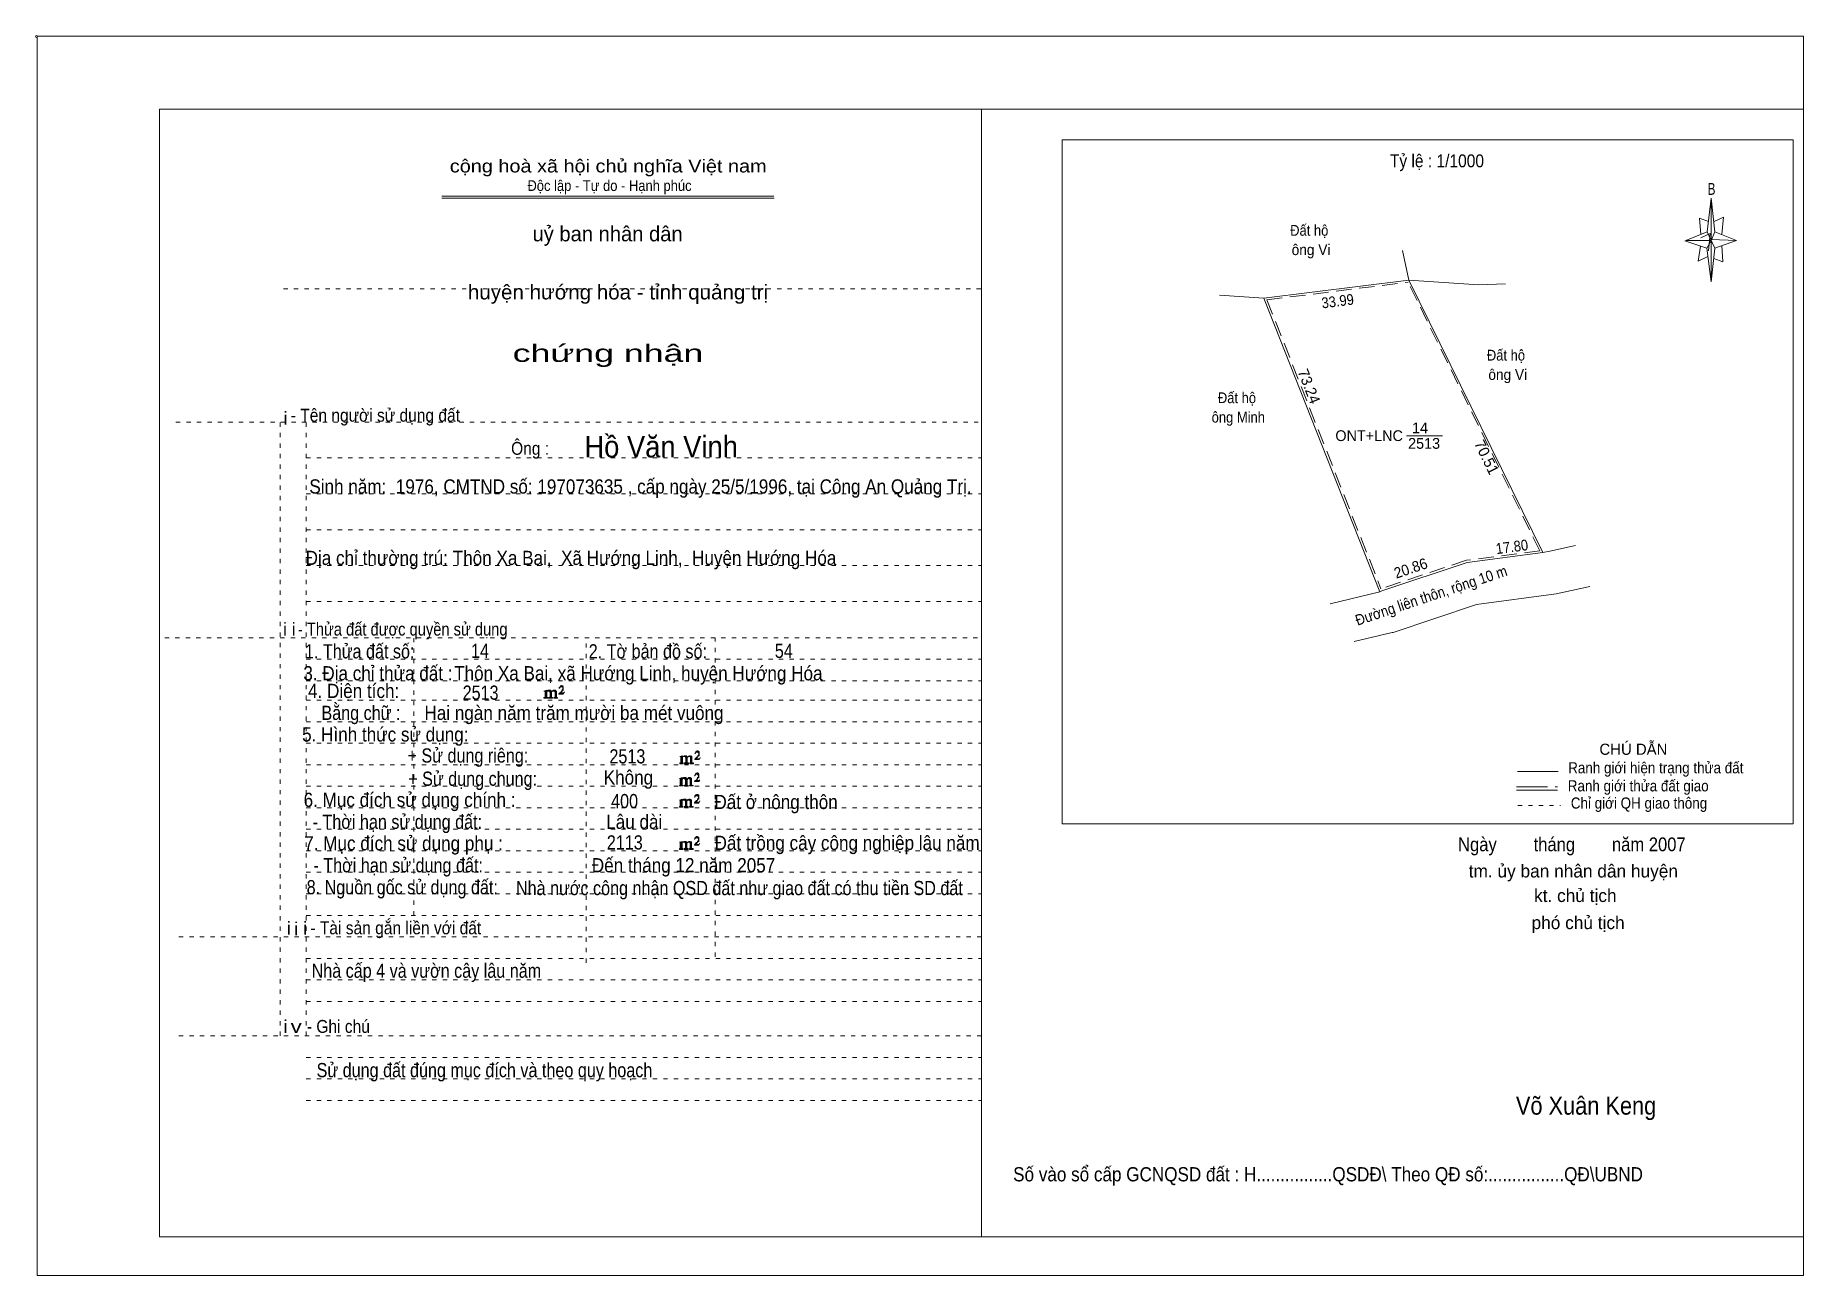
# Model space of a CAD drawing. Header units: centimetres. Extents: x -1.6 to 39.5, y -3.3 to 25.5.
import ezdxf
from ezdxf.enums import TextEntityAlignment as Align

# ---------------------------------------------------------------- set-up
doc = ezdxf.new("R2010")
doc.units = ezdxf.units.CM
doc.header["$LTSCALE"] = 0.12
for name, pattern in [('DOTTED', [1.5, 0.3, -1.2]), ('LONG_DASHED', [7.5, 6, -1.5]), ('MEDIUM_DASHED', [4.5, 3, -1.5])]:
    doc.linetypes.add(name, pattern=pattern)
for name, color, linetype, lineweight in [('1', 7, 'DOTTED', 13), ('10', 7, 'Continuous', 13), ('4', 7, 'Continuous', 13), ('5', 7, 'Continuous', 13), ('50', 7, 'Continuous', 13)]:
    doc.layers.add(name, color=color, linetype=linetype, lineweight=lineweight)

msp = doc.modelspace()

# ---------------------------------------------------------------- hatches: boundary and pattern name
at = {"layer": '50'}
for points in [[(10.27, 10.13), (10.27, 10.12), (10.27, 10.11), (10.25, 10.11), (10.24, 10.11), (10.24, 10.1), (10.33, 10.1), (10.33, 10.11), (10.32, 10.11), (10.31, 10.11), (10.31, 10.12), (10.31, 10.13), (10.31, 10.24), (10.31, 10.25), (10.32, 10.26), (10.34, 10.26), (10.35, 10.26), (10.36, 10.26), (10.37, 10.25), (10.39, 10.22), (10.39, 10.13), (10.37, 10.12), (10.37, 10.11), (10.36, 10.11), (10.35, 10.11), (10.35, 10.1), (10.44, 10.1), (10.44, 10.11), (10.43, 10.11), (10.42, 10.11), (10.42, 10.12), (10.42, 10.13), (10.42, 10.24), (10.44, 10.26), (10.45, 10.26), (10.46, 10.26), (10.49, 10.26), (10.49, 10.25), (10.5, 10.24), (10.5, 10.22), (10.5, 10.13), (10.5, 10.12), (10.49, 10.11), (10.49, 10.11), (10.47, 10.11), (10.47, 10.1), (10.56, 10.1), (10.56, 10.11), (10.55, 10.11), (10.54, 10.11), (10.53, 10.12), (10.53, 10.13), (10.53, 10.2), (10.53, 10.25), (10.53, 10.26), (10.52, 10.27), (10.5, 10.28), (10.47, 10.28), (10.46, 10.28), (10.44, 10.27), (10.41, 10.25), (10.41, 10.26), (10.4, 10.28), (10.39, 10.28), (10.37, 10.28), (10.35, 10.28), (10.34, 10.28), (10.32, 10.26), (10.31, 10.26), (10.31, 10.25), (10.31, 10.25), (10.31, 10.26), (10.31, 10.28), (10.24, 10.26), (10.24, 10.26), (10.25, 10.26), (10.27, 10.25), (10.27, 10.24), (10.27, 10.23)], [(10.69, 10.19), (10.72, 10.24), (10.72, 10.24), (10.71, 10.22), (10.69, 10.22), (10.68, 10.22), (10.63, 10.22), (10.66, 10.26), (10.67, 10.27), (10.69, 10.28), (10.69, 10.3), (10.69, 10.32), (10.69, 10.34), (10.69, 10.35), (10.69, 10.37), (10.68, 10.38), (10.67, 10.38), (10.66, 10.39), (10.65, 10.39), (10.63, 10.38), (10.63, 10.38), (10.62, 10.37), (10.61, 10.35), (10.59, 10.33), (10.61, 10.33), (10.61, 10.35), (10.62, 10.35), (10.63, 10.36), (10.65, 10.36), (10.66, 10.36), (10.67, 10.35), (10.68, 10.35), (10.68, 10.32), (10.68, 10.3), (10.66, 10.28), (10.66, 10.26), (10.65, 10.25), (10.59, 10.2), (10.59, 10.19)], [(13.42, 8.61), (13.42, 8.6), (13.42, 8.59), (13.41, 8.59), (13.4, 8.59), (13.4, 8.57), (13.48, 8.57), (13.48, 8.59), (13.47, 8.59), (13.46, 8.59), (13.46, 8.6), (13.46, 8.61), (13.46, 8.72), (13.46, 8.73), (13.47, 8.74), (13.5, 8.74), (13.51, 8.74), (13.52, 8.74), (13.53, 8.73), (13.54, 8.69), (13.54, 8.61), (13.53, 8.6), (13.53, 8.59), (13.52, 8.59), (13.51, 8.59), (13.51, 8.57), (13.6, 8.57), (13.6, 8.59), (13.58, 8.59), (13.57, 8.59), (13.57, 8.6), (13.57, 8.61), (13.57, 8.72), (13.6, 8.74), (13.61, 8.74), (13.62, 8.74), (13.64, 8.74), (13.64, 8.73), (13.65, 8.72), (13.65, 8.69), (13.65, 8.61), (13.65, 8.6), (13.64, 8.59), (13.64, 8.59), (13.63, 8.59), (13.63, 8.57), (13.72, 8.57), (13.72, 8.59), (13.7, 8.59), (13.69, 8.59), (13.68, 8.6), (13.68, 8.61), (13.68, 8.68), (13.68, 8.73), (13.68, 8.74), (13.67, 8.75), (13.65, 8.76), (13.63, 8.76), (13.62, 8.76), (13.6, 8.75), (13.56, 8.73), (13.56, 8.74), (13.55, 8.76), (13.54, 8.76), (13.53, 8.76), (13.51, 8.76), (13.5, 8.76), (13.47, 8.74), (13.46, 8.74), (13.46, 8.73), (13.46, 8.73), (13.46, 8.74), (13.46, 8.76), (13.4, 8.74), (13.4, 8.74), (13.41, 8.74), (13.42, 8.73), (13.42, 8.72), (13.42, 8.71)], [(13.85, 8.67), (13.87, 8.72), (13.87, 8.72), (13.86, 8.69), (13.85, 8.69), (13.84, 8.69), (13.78, 8.69), (13.82, 8.74), (13.83, 8.75), (13.85, 8.76), (13.85, 8.78), (13.85, 8.79), (13.85, 8.82), (13.85, 8.83), (13.85, 8.85), (13.84, 8.86), (13.83, 8.86), (13.82, 8.87), (13.8, 8.87), (13.78, 8.86), (13.78, 8.86), (13.77, 8.85), (13.76, 8.83), (13.75, 8.81), (13.76, 8.81), (13.76, 8.83), (13.77, 8.83), (13.78, 8.84), (13.8, 8.84), (13.82, 8.84), (13.83, 8.83), (13.84, 8.83), (13.84, 8.79), (13.84, 8.78), (13.82, 8.76), (13.82, 8.74), (13.8, 8.73), (13.75, 8.68), (13.75, 8.67)], [(13.41, 8.09), (13.41, 8.08), (13.41, 8.07), (13.4, 8.07), (13.39, 8.07), (13.39, 8.06), (13.48, 8.06), (13.48, 8.07), (13.47, 8.07), (13.45, 8.07), (13.45, 8.08), (13.45, 8.09), (13.45, 8.2), (13.45, 8.21), (13.47, 8.23), (13.49, 8.23), (13.5, 8.23), (13.51, 8.23), (13.52, 8.21), (13.53, 8.18), (13.53, 8.09), (13.52, 8.08), (13.52, 8.07), (13.51, 8.07), (13.5, 8.07), (13.5, 8.06), (13.59, 8.06), (13.59, 8.07), (13.58, 8.07), (13.57, 8.07), (13.57, 8.08), (13.57, 8.09), (13.57, 8.2), (13.59, 8.23), (13.6, 8.23), (13.61, 8.23), (13.63, 8.23), (13.63, 8.21), (13.64, 8.2), (13.64, 8.18), (13.64, 8.09), (13.64, 8.08), (13.63, 8.07), (13.63, 8.07), (13.62, 8.07), (13.62, 8.06), (13.71, 8.06), (13.71, 8.07), (13.7, 8.07), (13.69, 8.07), (13.67, 8.08), (13.67, 8.09), (13.67, 8.17), (13.67, 8.21), (13.67, 8.23), (13.66, 8.24), (13.64, 8.25), (13.62, 8.25), (13.61, 8.25), (13.59, 8.24), (13.55, 8.21), (13.55, 8.23), (13.54, 8.25), (13.53, 8.25), (13.52, 8.25), (13.5, 8.25), (13.49, 8.25), (13.47, 8.23), (13.45, 8.23), (13.45, 8.21), (13.45, 8.21), (13.45, 8.23), (13.45, 8.25), (13.39, 8.23), (13.39, 8.23), (13.4, 8.23), (13.41, 8.21), (13.41, 8.2), (13.41, 8.19)], [(13.84, 8.16), (13.86, 8.2), (13.86, 8.2), (13.85, 8.18), (13.84, 8.18), (13.83, 8.18), (13.77, 8.18), (13.81, 8.23), (13.82, 8.24), (13.84, 8.25), (13.84, 8.27), (13.84, 8.28), (13.84, 8.3), (13.84, 8.31), (13.84, 8.34), (13.83, 8.35), (13.82, 8.35), (13.81, 8.36), (13.8, 8.36), (13.77, 8.35), (13.77, 8.35), (13.76, 8.34), (13.75, 8.31), (13.74, 8.29), (13.75, 8.29), (13.75, 8.31), (13.76, 8.31), (13.77, 8.33), (13.8, 8.33), (13.81, 8.33), (13.82, 8.31), (13.83, 8.31), (13.83, 8.28), (13.83, 8.27), (13.81, 8.25), (13.81, 8.23), (13.8, 8.21), (13.74, 8.17), (13.74, 8.16)], [(13.84, 7.66), (13.86, 7.71), (13.86, 7.71), (13.85, 7.68), (13.84, 7.68), (13.83, 7.68), (13.77, 7.68), (13.81, 7.73), (13.82, 7.74), (13.84, 7.75), (13.84, 7.77), (13.84, 7.78), (13.84, 7.81), (13.84, 7.82), (13.84, 7.84), (13.83, 7.85), (13.82, 7.85), (13.81, 7.86), (13.79, 7.86), (13.77, 7.85), (13.77, 7.85), (13.76, 7.84), (13.75, 7.82), (13.74, 7.8), (13.75, 7.8), (13.75, 7.82), (13.76, 7.82), (13.77, 7.83), (13.79, 7.83), (13.81, 7.83), (13.82, 7.82), (13.83, 7.82), (13.83, 7.78), (13.83, 7.77), (13.81, 7.75), (13.81, 7.73), (13.79, 7.72), (13.74, 7.67), (13.74, 7.66)], [(13.41, 7.6), (13.41, 7.59), (13.41, 7.58), (13.4, 7.58), (13.39, 7.58), (13.39, 7.56), (13.47, 7.56), (13.47, 7.58), (13.46, 7.58), (13.45, 7.58), (13.45, 7.59), (13.45, 7.6), (13.45, 7.71), (13.45, 7.72), (13.46, 7.73), (13.49, 7.73), (13.5, 7.73), (13.51, 7.73), (13.52, 7.72), (13.53, 7.68), (13.53, 7.6), (13.52, 7.59), (13.52, 7.58), (13.51, 7.58), (13.5, 7.58), (13.5, 7.56), (13.59, 7.56), (13.59, 7.58), (13.57, 7.58), (13.56, 7.58), (13.56, 7.59), (13.56, 7.6), (13.56, 7.71), (13.59, 7.73), (13.6, 7.73), (13.61, 7.73), (13.63, 7.73), (13.63, 7.72), (13.64, 7.71), (13.64, 7.68), (13.64, 7.6), (13.64, 7.59), (13.63, 7.58), (13.63, 7.58), (13.62, 7.58), (13.62, 7.56), (13.71, 7.56), (13.71, 7.58), (13.69, 7.58), (13.68, 7.58), (13.67, 7.59), (13.67, 7.6), (13.67, 7.67), (13.67, 7.72), (13.67, 7.73), (13.66, 7.74), (13.64, 7.75), (13.62, 7.75), (13.61, 7.75), (13.59, 7.74), (13.55, 7.72), (13.55, 7.73), (13.54, 7.75), (13.53, 7.75), (13.52, 7.75), (13.5, 7.75), (13.49, 7.75), (13.46, 7.73), (13.45, 7.73), (13.45, 7.72), (13.45, 7.72), (13.45, 7.73), (13.45, 7.75), (13.39, 7.73), (13.39, 7.73), (13.4, 7.73), (13.41, 7.72), (13.41, 7.71), (13.41, 7.7)], [(13.41, 6.62), (13.41, 6.61), (13.41, 6.6), (13.4, 6.6), (13.39, 6.6), (13.39, 6.58), (13.47, 6.58), (13.47, 6.6), (13.46, 6.6), (13.45, 6.6), (13.45, 6.61), (13.45, 6.62), (13.45, 6.73), (13.45, 6.74), (13.46, 6.75), (13.49, 6.75), (13.5, 6.75), (13.51, 6.75), (13.52, 6.74), (13.53, 6.7), (13.53, 6.62), (13.52, 6.61), (13.52, 6.6), (13.51, 6.6), (13.5, 6.6), (13.5, 6.58), (13.59, 6.58), (13.59, 6.6), (13.57, 6.6), (13.56, 6.6), (13.56, 6.61), (13.56, 6.62), (13.56, 6.73), (13.59, 6.75), (13.6, 6.75), (13.61, 6.75), (13.63, 6.75), (13.63, 6.74), (13.64, 6.73), (13.64, 6.7), (13.64, 6.62), (13.64, 6.61), (13.63, 6.6), (13.63, 6.6), (13.62, 6.6), (13.62, 6.58), (13.71, 6.58), (13.71, 6.6), (13.69, 6.6), (13.68, 6.6), (13.67, 6.61), (13.67, 6.62), (13.67, 6.69), (13.67, 6.74), (13.67, 6.75), (13.66, 6.76), (13.64, 6.77), (13.62, 6.77), (13.61, 6.77), (13.59, 6.76), (13.55, 6.74), (13.55, 6.75), (13.54, 6.77), (13.53, 6.77), (13.52, 6.77), (13.5, 6.77), (13.49, 6.77), (13.46, 6.75), (13.45, 6.75), (13.45, 6.74), (13.45, 6.74), (13.45, 6.75), (13.45, 6.77), (13.39, 6.75), (13.39, 6.75), (13.4, 6.75), (13.41, 6.74), (13.41, 6.73), (13.41, 6.72)], [(13.84, 6.68), (13.86, 6.73), (13.86, 6.73), (13.85, 6.7), (13.84, 6.7), (13.83, 6.7), (13.77, 6.7), (13.81, 6.75), (13.82, 6.76), (13.84, 6.77), (13.84, 6.79), (13.84, 6.8), (13.84, 6.83), (13.84, 6.84), (13.84, 6.86), (13.83, 6.87), (13.82, 6.87), (13.81, 6.88), (13.79, 6.88), (13.77, 6.87), (13.77, 6.87), (13.76, 6.86), (13.75, 6.84), (13.74, 6.82), (13.75, 6.82), (13.75, 6.84), (13.76, 6.84), (13.77, 6.85), (13.79, 6.85), (13.81, 6.85), (13.82, 6.84), (13.83, 6.84), (13.83, 6.8), (13.83, 6.79), (13.81, 6.77), (13.81, 6.75), (13.79, 6.74), (13.74, 6.69), (13.74, 6.68)]]:
    msp.add_hatch(color=256, dxfattribs=at).paths.add_polyline_path(points)

# ---------------------------------------------------------------- linework, layer by layer
at = {"layer": '1', "linetype": 'Continuous'}
for p, q in [((1.31, -2.42), (1.31, 23.78)), ((1.31, 23.78), (39.51, 23.78)), ((20.41, -2.42), (20.41, 23.78)), ((39.51, -2.42), (39.51, 23.78)), ((7.87, 21.76), (15.58, 21.76)), ((7.87, 21.71), (15.59, 21.71)), ((37.26, 20.55), (36.75, 20.72)), ((1.31, -2.42), (39.51, -2.42))]:
    msp.add_line(p, q, dxfattribs=at)
at = {"layer": '1'}
for p, q in [((4.19, 19.61), (20.41, 19.61)), ((1.69, 16.51), (20.41, 16.51)), ((4.11, 2.25), (4.11, 16.51)), ((4.72, 2.25), (4.72, 16.51)), ((4.72, 15.68), (20.41, 15.68)), ((4.72, 14.84), (20.41, 14.84)), ((4.72, 14.01), (20.41, 14.01)), ((4.72, 13.18), (20.41, 13.18)), ((4.72, 12.34), (20.41, 12.34)), ((1.43, 11.5), (20.41, 11.5)), ((7.22, 5.05), (7.22, 11.5)), ((11.22, 3.95), (11.22, 11.5)), ((14.22, 4.09), (14.22, 11.5)), ((4.72, 11), (20.41, 11)), ((4.72, 10.5), (20.41, 10.5)), ((4.72, 10.05), (20.41, 10.05)), ((4.72, 9.55), (20.41, 9.55)), ((4.72, 9.05), (20.41, 9.05)), ((4.72, 8.55), (20.41, 8.55)), ((4.72, 8.05), (20.41, 8.05)), ((4.72, 7.55), (20.41, 7.55)), ((4.72, 7.05), (20.41, 7.05)), ((4.72, 6.55), (20.41, 6.55)), ((4.72, 6.05), (20.41, 6.05)), ((4.72, 5.55), (20.41, 5.55)), ((4.72, 5.05), (20.41, 5.05)), ((1.76, 4.55), (20.41, 4.55)), ((4.72, 4.05), (20.41, 4.05)), ((4.72, 3.55), (20.41, 3.55)), ((4.72, 3.05), (20.41, 3.05)), ((1.76, 2.25), (20.41, 2.25)), ((4.72, 1.75), (20.41, 1.75)), ((4.72, 1.25), (20.41, 1.25)), ((4.72, 0.75), (20.41, 0.75))]:
    msp.add_line(p, q, dxfattribs=at)
at = {"layer": '1', "linetype": 'Continuous'}
msp.add_lwpolyline([(-1.53, -3.32), (39.51, -3.32), (39.51, 25.48), (-1.53, 25.48)], close=True, dxfattribs=at)
msp.add_lwpolyline([(37.27, 20.35), (37.06, 20.25), (37.11, 20.6)], dxfattribs=at)
at = {"layer": '10'}
for p, q in [((30.34, 19.81), (30.19, 20.5)), ((26.97, 19.39), (30.34, 19.81)), ((30.34, 19.81), (31.96, 19.7)), ((33.45, 13.48), (30.34, 19.81)), ((25.94, 19.46), (26.97, 19.39)), ((26.97, 19.39), (29.66, 12.57)), ((31.96, 19.7), (32.58, 19.72)), ((30.28, 16.19), (31.12, 16.19)), ((33.61, 13.51), (34.21, 13.64)), ((33.45, 13.48), (33.61, 13.51)), ((28.51, 12.29), (29.66, 12.57)), ((29.66, 12.57), (29.71, 12.59)), ((33.94, 12.56), (34.54, 12.69))]:
    msp.add_line(p, q, dxfattribs=at)
at = {"layer": '10', "linetype": 'MEDIUM_DASHED'}
for p, q in [((27.04, 19.35), (30.32, 19.76)), ((33.38, 13.52), (30.32, 19.76)), ((27.04, 19.35), (29.69, 12.64))]:
    msp.add_line(p, q, dxfattribs=at)
msp.add_lwpolyline([(33.38, 13.52), (31.68, 13.3), (29.69, 12.64)], dxfattribs=at)
at = {"layer": '10'}
for points in [[(33.45, 13.48), (31.69, 13.25), (29.71, 12.59)], [(33.94, 12.56), (33.76, 12.52), (31.91, 12.27), (29.97, 11.62)], [(29.07, 11.41), (29.95, 11.62), (29.97, 11.62)]]:
    msp.add_lwpolyline(points, dxfattribs=at)
at = {"layer": '4'}
for p, q in [((32.86, 8.39), (33.81, 8.39)), ((32.84, 7.96), (33.79, 7.96))]:
    msp.add_line(p, q, dxfattribs=at)
at = {"layer": '4', "linetype": 'LONG_DASHED'}
msp.add_line((32.84, 8.04), (33.79, 8.04), dxfattribs=at)
at = {"layer": '4', "linetype": 'DOTTED'}
msp.add_line((32.87, 7.6), (33.86, 7.6), dxfattribs=at)
at = {"layer": '4'}
msp.add_lwpolyline([(22.28, 23.07), (39.27, 23.07), (39.27, 7.18), (22.28, 7.18)], close=True, dxfattribs=at)
msp.add_circle((-1.55, 25.47), 0.025, dxfattribs=at)
at = {"layer": '5'}
for p, q in [((37.27, 20.93), (37.36, 21.71)), ((37.45, 20.55), (37.36, 19.77)), ((37.45, 20.93), (37.95, 20.73)), ((37.61, 20.61), (37.63, 20.23)), ((37.63, 20.23), (37.42, 20.31))]:
    msp.add_line(p, q, dxfattribs=at)
for points in [[(37.36, 21.71), (37.45, 20.93), (37.36, 20.73)], [(37.36, 20.73), (36.77, 20.73), (37.27, 20.93), (37.45, 20.55), (37.95, 20.73), (37.36, 20.75)], [(37.36, 20.73), (37.36, 19.77), (37.26, 20.55)]]:
    msp.add_lwpolyline(points, close=True, dxfattribs=at)
for points in [[(37.3, 21.17), (37.09, 21.25), (37.12, 20.87)], [(37.43, 21.17), (37.65, 21.27), (37.61, 20.87)], [(37.36, 20.73), (37.27, 20.93), (36.77, 20.73)], [(37.12, 20.79), (37.34, 20.89), (37.3, 20.49)], [(37.36, 20.73), (37.45, 20.55), (37.95, 20.73)]]:
    msp.add_lwpolyline(points, dxfattribs=at)
at = {"layer": '50'}
for points in [[(10.27, 10.13), (10.27, 10.12), (10.27, 10.11), (10.25, 10.11), (10.24, 10.11), (10.24, 10.1), (10.33, 10.1), (10.33, 10.11), (10.32, 10.11), (10.31, 10.11), (10.31, 10.12), (10.31, 10.13), (10.31, 10.24), (10.31, 10.25), (10.32, 10.26), (10.34, 10.26), (10.35, 10.26), (10.36, 10.26), (10.37, 10.25), (10.39, 10.22), (10.39, 10.13), (10.37, 10.12), (10.37, 10.11), (10.36, 10.11), (10.35, 10.11), (10.35, 10.1), (10.44, 10.1), (10.44, 10.11), (10.43, 10.11), (10.42, 10.11), (10.42, 10.12), (10.42, 10.13), (10.42, 10.24), (10.44, 10.26), (10.45, 10.26), (10.46, 10.26), (10.49, 10.26), (10.49, 10.25), (10.5, 10.24), (10.5, 10.22), (10.5, 10.13), (10.5, 10.12), (10.49, 10.11), (10.49, 10.11), (10.47, 10.11), (10.47, 10.1), (10.56, 10.1), (10.56, 10.11), (10.55, 10.11), (10.54, 10.11), (10.53, 10.12), (10.53, 10.13), (10.53, 10.2), (10.53, 10.25), (10.53, 10.26), (10.52, 10.27), (10.5, 10.28), (10.47, 10.28), (10.46, 10.28), (10.44, 10.27), (10.41, 10.25), (10.41, 10.26), (10.4, 10.28), (10.39, 10.28), (10.37, 10.28), (10.35, 10.28), (10.34, 10.28), (10.32, 10.26), (10.31, 10.26), (10.31, 10.25), (10.31, 10.25), (10.31, 10.26), (10.31, 10.28), (10.24, 10.26), (10.24, 10.26), (10.25, 10.26), (10.27, 10.25), (10.27, 10.24), (10.27, 10.23)], [(10.69, 10.19), (10.72, 10.24), (10.72, 10.24), (10.71, 10.22), (10.69, 10.22), (10.68, 10.22), (10.63, 10.22), (10.66, 10.26), (10.67, 10.27), (10.69, 10.28), (10.69, 10.3), (10.69, 10.32), (10.69, 10.34), (10.69, 10.35), (10.69, 10.37), (10.68, 10.38), (10.67, 10.38), (10.66, 10.39), (10.65, 10.39), (10.63, 10.38), (10.63, 10.38), (10.62, 10.37), (10.61, 10.35), (10.59, 10.33), (10.61, 10.33), (10.61, 10.35), (10.62, 10.35), (10.63, 10.36), (10.65, 10.36), (10.66, 10.36), (10.67, 10.35), (10.68, 10.35), (10.68, 10.32), (10.68, 10.3), (10.66, 10.28), (10.66, 10.26), (10.65, 10.25), (10.59, 10.2), (10.59, 10.19)], [(13.42, 8.61), (13.42, 8.6), (13.42, 8.59), (13.41, 8.59), (13.4, 8.59), (13.4, 8.57), (13.48, 8.57), (13.48, 8.59), (13.47, 8.59), (13.46, 8.59), (13.46, 8.6), (13.46, 8.61), (13.46, 8.72), (13.46, 8.73), (13.47, 8.74), (13.5, 8.74), (13.51, 8.74), (13.52, 8.74), (13.53, 8.73), (13.54, 8.69), (13.54, 8.61), (13.53, 8.6), (13.53, 8.59), (13.52, 8.59), (13.51, 8.59), (13.51, 8.57), (13.6, 8.57), (13.6, 8.59), (13.58, 8.59), (13.57, 8.59), (13.57, 8.6), (13.57, 8.61), (13.57, 8.72), (13.6, 8.74), (13.61, 8.74), (13.62, 8.74), (13.64, 8.74), (13.64, 8.73), (13.65, 8.72), (13.65, 8.69), (13.65, 8.61), (13.65, 8.6), (13.64, 8.59), (13.64, 8.59), (13.63, 8.59), (13.63, 8.57), (13.72, 8.57), (13.72, 8.59), (13.7, 8.59), (13.69, 8.59), (13.68, 8.6), (13.68, 8.61), (13.68, 8.68), (13.68, 8.73), (13.68, 8.74), (13.67, 8.75), (13.65, 8.76), (13.63, 8.76), (13.62, 8.76), (13.6, 8.75), (13.56, 8.73), (13.56, 8.74), (13.55, 8.76), (13.54, 8.76), (13.53, 8.76), (13.51, 8.76), (13.5, 8.76), (13.47, 8.74), (13.46, 8.74), (13.46, 8.73), (13.46, 8.73), (13.46, 8.74), (13.46, 8.76), (13.4, 8.74), (13.4, 8.74), (13.41, 8.74), (13.42, 8.73), (13.42, 8.72), (13.42, 8.71)], [(13.85, 8.67), (13.87, 8.72), (13.87, 8.72), (13.86, 8.69), (13.85, 8.69), (13.84, 8.69), (13.78, 8.69), (13.82, 8.74), (13.83, 8.75), (13.85, 8.76), (13.85, 8.78), (13.85, 8.79), (13.85, 8.82), (13.85, 8.83), (13.85, 8.85), (13.84, 8.86), (13.83, 8.86), (13.82, 8.87), (13.8, 8.87), (13.78, 8.86), (13.78, 8.86), (13.77, 8.85), (13.76, 8.83), (13.75, 8.81), (13.76, 8.81), (13.76, 8.83), (13.77, 8.83), (13.78, 8.84), (13.8, 8.84), (13.82, 8.84), (13.83, 8.83), (13.84, 8.83), (13.84, 8.79), (13.84, 8.78), (13.82, 8.76), (13.82, 8.74), (13.8, 8.73), (13.75, 8.68), (13.75, 8.67)], [(13.41, 8.09), (13.41, 8.08), (13.41, 8.07), (13.4, 8.07), (13.39, 8.07), (13.39, 8.06), (13.48, 8.06), (13.48, 8.07), (13.47, 8.07), (13.45, 8.07), (13.45, 8.08), (13.45, 8.09), (13.45, 8.2), (13.45, 8.21), (13.47, 8.23), (13.49, 8.23), (13.5, 8.23), (13.51, 8.23), (13.52, 8.21), (13.53, 8.18), (13.53, 8.09), (13.52, 8.08), (13.52, 8.07), (13.51, 8.07), (13.5, 8.07), (13.5, 8.06), (13.59, 8.06), (13.59, 8.07), (13.58, 8.07), (13.57, 8.07), (13.57, 8.08), (13.57, 8.09), (13.57, 8.2), (13.59, 8.23), (13.6, 8.23), (13.61, 8.23), (13.63, 8.23), (13.63, 8.21), (13.64, 8.2), (13.64, 8.18), (13.64, 8.09), (13.64, 8.08), (13.63, 8.07), (13.63, 8.07), (13.62, 8.07), (13.62, 8.06), (13.71, 8.06), (13.71, 8.07), (13.7, 8.07), (13.69, 8.07), (13.67, 8.08), (13.67, 8.09), (13.67, 8.17), (13.67, 8.21), (13.67, 8.23), (13.66, 8.24), (13.64, 8.25), (13.62, 8.25), (13.61, 8.25), (13.59, 8.24), (13.55, 8.21), (13.55, 8.23), (13.54, 8.25), (13.53, 8.25), (13.52, 8.25), (13.5, 8.25), (13.49, 8.25), (13.47, 8.23), (13.45, 8.23), (13.45, 8.21), (13.45, 8.21), (13.45, 8.23), (13.45, 8.25), (13.39, 8.23), (13.39, 8.23), (13.4, 8.23), (13.41, 8.21), (13.41, 8.2), (13.41, 8.19)], [(13.84, 8.16), (13.86, 8.2), (13.86, 8.2), (13.85, 8.18), (13.84, 8.18), (13.83, 8.18), (13.77, 8.18), (13.81, 8.23), (13.82, 8.24), (13.84, 8.25), (13.84, 8.27), (13.84, 8.28), (13.84, 8.3), (13.84, 8.31), (13.84, 8.34), (13.83, 8.35), (13.82, 8.35), (13.81, 8.36), (13.8, 8.36), (13.77, 8.35), (13.77, 8.35), (13.76, 8.34), (13.75, 8.31), (13.74, 8.29), (13.75, 8.29), (13.75, 8.31), (13.76, 8.31), (13.77, 8.33), (13.8, 8.33), (13.81, 8.33), (13.82, 8.31), (13.83, 8.31), (13.83, 8.28), (13.83, 8.27), (13.81, 8.25), (13.81, 8.23), (13.8, 8.21), (13.74, 8.17), (13.74, 8.16)], [(13.84, 7.66), (13.86, 7.71), (13.86, 7.71), (13.85, 7.68), (13.84, 7.68), (13.83, 7.68), (13.77, 7.68), (13.81, 7.73), (13.82, 7.74), (13.84, 7.75), (13.84, 7.77), (13.84, 7.78), (13.84, 7.81), (13.84, 7.82), (13.84, 7.84), (13.83, 7.85), (13.82, 7.85), (13.81, 7.86), (13.79, 7.86), (13.77, 7.85), (13.77, 7.85), (13.76, 7.84), (13.75, 7.82), (13.74, 7.8), (13.75, 7.8), (13.75, 7.82), (13.76, 7.82), (13.77, 7.83), (13.79, 7.83), (13.81, 7.83), (13.82, 7.82), (13.83, 7.82), (13.83, 7.78), (13.83, 7.77), (13.81, 7.75), (13.81, 7.73), (13.79, 7.72), (13.74, 7.67), (13.74, 7.66)], [(13.41, 7.6), (13.41, 7.59), (13.41, 7.58), (13.4, 7.58), (13.39, 7.58), (13.39, 7.56), (13.47, 7.56), (13.47, 7.58), (13.46, 7.58), (13.45, 7.58), (13.45, 7.59), (13.45, 7.6), (13.45, 7.71), (13.45, 7.72), (13.46, 7.73), (13.49, 7.73), (13.5, 7.73), (13.51, 7.73), (13.52, 7.72), (13.53, 7.68), (13.53, 7.6), (13.52, 7.59), (13.52, 7.58), (13.51, 7.58), (13.5, 7.58), (13.5, 7.56), (13.59, 7.56), (13.59, 7.58), (13.57, 7.58), (13.56, 7.58), (13.56, 7.59), (13.56, 7.6), (13.56, 7.71), (13.59, 7.73), (13.6, 7.73), (13.61, 7.73), (13.63, 7.73), (13.63, 7.72), (13.64, 7.71), (13.64, 7.68), (13.64, 7.6), (13.64, 7.59), (13.63, 7.58), (13.63, 7.58), (13.62, 7.58), (13.62, 7.56), (13.71, 7.56), (13.71, 7.58), (13.69, 7.58), (13.68, 7.58), (13.67, 7.59), (13.67, 7.6), (13.67, 7.67), (13.67, 7.72), (13.67, 7.73), (13.66, 7.74), (13.64, 7.75), (13.62, 7.75), (13.61, 7.75), (13.59, 7.74), (13.55, 7.72), (13.55, 7.73), (13.54, 7.75), (13.53, 7.75), (13.52, 7.75), (13.5, 7.75), (13.49, 7.75), (13.46, 7.73), (13.45, 7.73), (13.45, 7.72), (13.45, 7.72), (13.45, 7.73), (13.45, 7.75), (13.39, 7.73), (13.39, 7.73), (13.4, 7.73), (13.41, 7.72), (13.41, 7.71), (13.41, 7.7)], [(13.41, 6.62), (13.41, 6.61), (13.41, 6.6), (13.4, 6.6), (13.39, 6.6), (13.39, 6.58), (13.47, 6.58), (13.47, 6.6), (13.46, 6.6), (13.45, 6.6), (13.45, 6.61), (13.45, 6.62), (13.45, 6.73), (13.45, 6.74), (13.46, 6.75), (13.49, 6.75), (13.5, 6.75), (13.51, 6.75), (13.52, 6.74), (13.53, 6.7), (13.53, 6.62), (13.52, 6.61), (13.52, 6.6), (13.51, 6.6), (13.5, 6.6), (13.5, 6.58), (13.59, 6.58), (13.59, 6.6), (13.57, 6.6), (13.56, 6.6), (13.56, 6.61), (13.56, 6.62), (13.56, 6.73), (13.59, 6.75), (13.6, 6.75), (13.61, 6.75), (13.63, 6.75), (13.63, 6.74), (13.64, 6.73), (13.64, 6.7), (13.64, 6.62), (13.64, 6.61), (13.63, 6.6), (13.63, 6.6), (13.62, 6.6), (13.62, 6.58), (13.71, 6.58), (13.71, 6.6), (13.69, 6.6), (13.68, 6.6), (13.67, 6.61), (13.67, 6.62), (13.67, 6.69), (13.67, 6.74), (13.67, 6.75), (13.66, 6.76), (13.64, 6.77), (13.62, 6.77), (13.61, 6.77), (13.59, 6.76), (13.55, 6.74), (13.55, 6.75), (13.54, 6.77), (13.53, 6.77), (13.52, 6.77), (13.5, 6.77), (13.49, 6.77), (13.46, 6.75), (13.45, 6.75), (13.45, 6.74), (13.45, 6.74), (13.45, 6.75), (13.45, 6.77), (13.39, 6.75), (13.39, 6.75), (13.4, 6.75), (13.41, 6.74), (13.41, 6.73), (13.41, 6.72)], [(13.84, 6.68), (13.86, 6.73), (13.86, 6.73), (13.85, 6.7), (13.84, 6.7), (13.83, 6.7), (13.77, 6.7), (13.81, 6.75), (13.82, 6.76), (13.84, 6.77), (13.84, 6.79), (13.84, 6.8), (13.84, 6.83), (13.84, 6.84), (13.84, 6.86), (13.83, 6.87), (13.82, 6.87), (13.81, 6.88), (13.79, 6.88), (13.77, 6.87), (13.77, 6.87), (13.76, 6.86), (13.75, 6.84), (13.74, 6.82), (13.75, 6.82), (13.75, 6.84), (13.76, 6.84), (13.77, 6.85), (13.79, 6.85), (13.81, 6.85), (13.82, 6.84), (13.83, 6.84), (13.83, 6.8), (13.83, 6.79), (13.81, 6.77), (13.81, 6.75), (13.79, 6.74), (13.74, 6.69), (13.74, 6.68)]]:
    msp.add_lwpolyline(points, close=True, dxfattribs=at)

# ---------------------------------------------------------------- texts
at = {"layer": '1'}
for s, height, width, p in [('cộng hoà xã hội chủ nghĩa Việt nam', 0.3, 1.15, (11.735, 22.31)), ('Độc lập - Tự do - Hạnh phúc', 0.25, 0.9, (11.765, 21.88)), ('chứng nhận', 0.4, 1.55, (11.73, 17.91)), ('- Tên người sử dụng đất', 0.3, 0.9, (6.325, 16.52)), ('- Thửa đất được quyền sử dụng', 0.3, 0.85, (6.96, 11.55)), ('- Tài sản gắn liền với đất ', 0.3, 0.9, (6.85, 4.61)), ('v', 0.3, 1.3, (4.485, 2.32)), ('- Ghi chú', 0.3, 0.9, (5.465, 2.32))]:
    msp.add_text(s, height=height, dxfattribs=dict(at, width=width)).set_placement(p, align=Align.CENTER)
for s, height, p in [('uỷ ban nhân dân', 0.35, (11.72, 20.71)), ('i', 0.3, (4.235, 16.45)), ('i', 0.3, (4.225, 11.55)), ('i', 0.3, (4.425, 11.55)), ('i', 0.3, (4.315, 4.6)), ('i', 0.3, (4.485, 4.59)), ('i', 0.3, (4.695, 4.6)), ('i', 0.3, (4.235, 2.32))]:
    msp.add_text(s, height=height, dxfattribs=at).set_placement(p, align=Align.CENTER)
at = {"layer": '10'}
for s, height, width, p in [('Tỷ lệ : 1/1000', 0.3, 0.9, (30.99, 22.43)), ('Đất hộ ', 0.25, 0.9, (28.065, 20.84)), ('ông Vi', 0.25, 0.95, (28.065, 20.39)), ('Đất hộ ', 0.25, 0.9, (32.635, 17.94)), ('ông Vi', 0.25, 0.95, (32.635, 17.49)), ('Đất hộ ', 0.25, 0.9, (26.385, 16.95)), ('ông Minh', 0.25, 0.9, (26.375, 16.5)), ('Hồ Văn Vinh', 0.5, 0.95, (12.965, 15.69)), ('Võ Xuân Keng', 0.42, 0.9, (34.455, 0.42))]:
    msp.add_text(s, height=height, dxfattribs=dict(at, width=width)).set_placement(p, align=Align.CENTER)
for s, rotation, width, p in [('33.99', 7.217, 0.9, (28.699, 19.197)), ('17.80', 7.488, 0.9, (32.749, 13.49)), ('20.86', 18.652, 0.95, (30.42, 12.998)), ('Đường liên thôn, rộng 10 m ', 18.524, 0.9, (30.935, 12.378))]:
    msp.add_text(s, height=0.25, rotation=rotation, dxfattribs=dict(at, width=width)).set_placement(p, align=Align.CENTER)
for s, rotation, p in [('73.24', 291.524, (27.901, 17.296)), ('70.51', 296.18, (32.032, 15.64))]:
    msp.add_text(s, height=0.25, rotation=rotation, dxfattribs=at).set_placement(p, align=Align.CENTER)
for s, p in [('14', (30.41, 16.25)), ('2513', (30.32, 15.89))]:
    msp.add_text(s, height=0.25, dxfattribs=at).set_placement(p)
msp.add_text('ONT+LNC', height=0.25, dxfattribs=at).set_placement((30.2, 16.07), align=Align.RIGHT)
at = {"layer": '4'}
msp.add_text('CHÚ DẪN', height=0.2591, dxfattribs=at).set_placement((35.555, 8.78), align=Align.CENTER)
at = {"layer": '4', "width": 0.9}
for s, p in [('Ranh giới hiện trạng thửa đất', (36.075, 8.35)), ('Ranh giới thửa đất giao ', (35.71, 7.93)), ('Chỉ giới QH giao thông', (35.685, 7.53))]:
    msp.add_text(s, height=0.2591, dxfattribs=at).set_placement(p, align=Align.CENTER)
at = {"layer": '5', "width": 0.75}
msp.add_text('B', height=0.276, dxfattribs=at).set_placement((37.37, 21.79), align=Align.CENTER)
at = {"layer": '50'}
for s, height, width, p in [('  huyện hướng hóa - tỉnh quảng trị', 0.34, 1.05, (11.83, 19.36)), ('Ông :', 0.3, 0.9, (9.92, 15.75)), ('Sinh năm:  1976, CMTND số: 197073635 , cấp ngày 25/5/1996, tại Công An Quảng Trị.', 0.33, 0.9, (12.485, 14.85)), ('Địa chỉ thường trú: Thôn Xa Bai,  Xã Hướng Linh,  Huyện Hướng Hóa', 0.33, 0.9, (10.87, 13.19)), ('1. Thửa đất số:  ', 0.33, 0.85, (6.065, 11.02)), ('14', 0.33, 0.85, (8.755, 11.03)), ('2. Tờ bản đồ số:  ', 0.33, 0.85, (12.76, 11.02)), ('54', 0.33, 0.85, (15.815, 11.03)), ('3. Địa chỉ thửa đất : ', 0.33, 0.9, (6.44, 10.51)), ('Thôn Xa Bai, xã Hướng Linh, huyện Hướng Hóa', 0.33, 0.9, (12.435, 10.51)), ('4. Diện tích: ', 0.33, 0.9, (5.875, 10.1)), ('2513', 0.33, 0.85, (8.77, 10.06)), ('Bằng chữ :', 0.33, 0.85, (5.99, 9.59)), ('Hai ngàn năm trăm mười ba mét vuông', 0.33, 0.9, (10.94, 9.59)), ('5. Hình thức sử dụng:', 0.33, 0.9, (6.555, 9.09)), ('+ Sử dụng riêng:', 0.33, 0.85, (8.475, 8.6)), ('2513', 0.33, 0.85, (12.18, 8.58)), ('+ Sử dụng chung:', 0.33, 0.85, (8.585, 8.06)), ('Không', 0.33, 0.9, (12.205, 8.09)), ('6. Mục đích sử dụng chính :', 0.33, 0.9, (7.12, 7.57)), ('400', 0.33, 0.85, (12.115, 7.54)), ('Đất ở nông thôn', 0.33, 0.9, (15.635, 7.52)), ('- Thời hạn sử dụng đất:', 0.33, 0.85, (6.835, 7.06)), ('Lâu dài', 0.33, 0.9, (12.34, 7.06)), ('7. Mục đích sử dụng phụ :', 0.33, 0.9, (6.98, 6.56)), ('2113', 0.33, 0.85, (12.12, 6.58)), ('Đất trồng cây công nghiệp lâu năm', 0.33, 0.9, (17.285, 6.57)), ('Ngày        tháng        năm 2007', 0.32, 0.9, (34.125, 6.54)), ('- Thời hạn sử dụng đất:', 0.33, 0.85, (6.855, 6.05)), ('Đến tháng 12 năm 2057', 0.33, 0.9, (13.485, 6.05)), ('8. Nguồn gốc sử dụng đất:', 0.33, 0.85, (6.95, 5.54)), ('Nhà nước công nhận QSD đất như giao đất có thu tiền SD đất ', 0.33, 0.85, (14.835, 5.52)), ('Nhà cấp 4 và vườn cây lâu năm', 0.33, 0.85, (7.51, 3.6)), ('Sử dụng đất đúng mục đích và theo quy hoạch', 0.33, 0.85, (8.86, 1.29)), ('Số vào sổ cấp GCNQSD đất : H................QSDĐ\\ Theo QĐ số:................QĐ\\UBND', 0.33, 0.9, (28.46, -1.13))]:
    msp.add_text(s, height=height, dxfattribs=dict(at, width=width)).set_placement(p, align=Align.CENTER)
for s, p in [('tm. ủy ban nhân dân huyện ', (34.215, 5.93)), ('kt. chủ tịch', (34.205, 5.36)), ('phó chủ tịch', (34.27, 4.73))]:
    msp.add_text(s, height=0.3, dxfattribs=at).set_placement(p, align=Align.CENTER)

doc.saveas('drawing.dxf')
